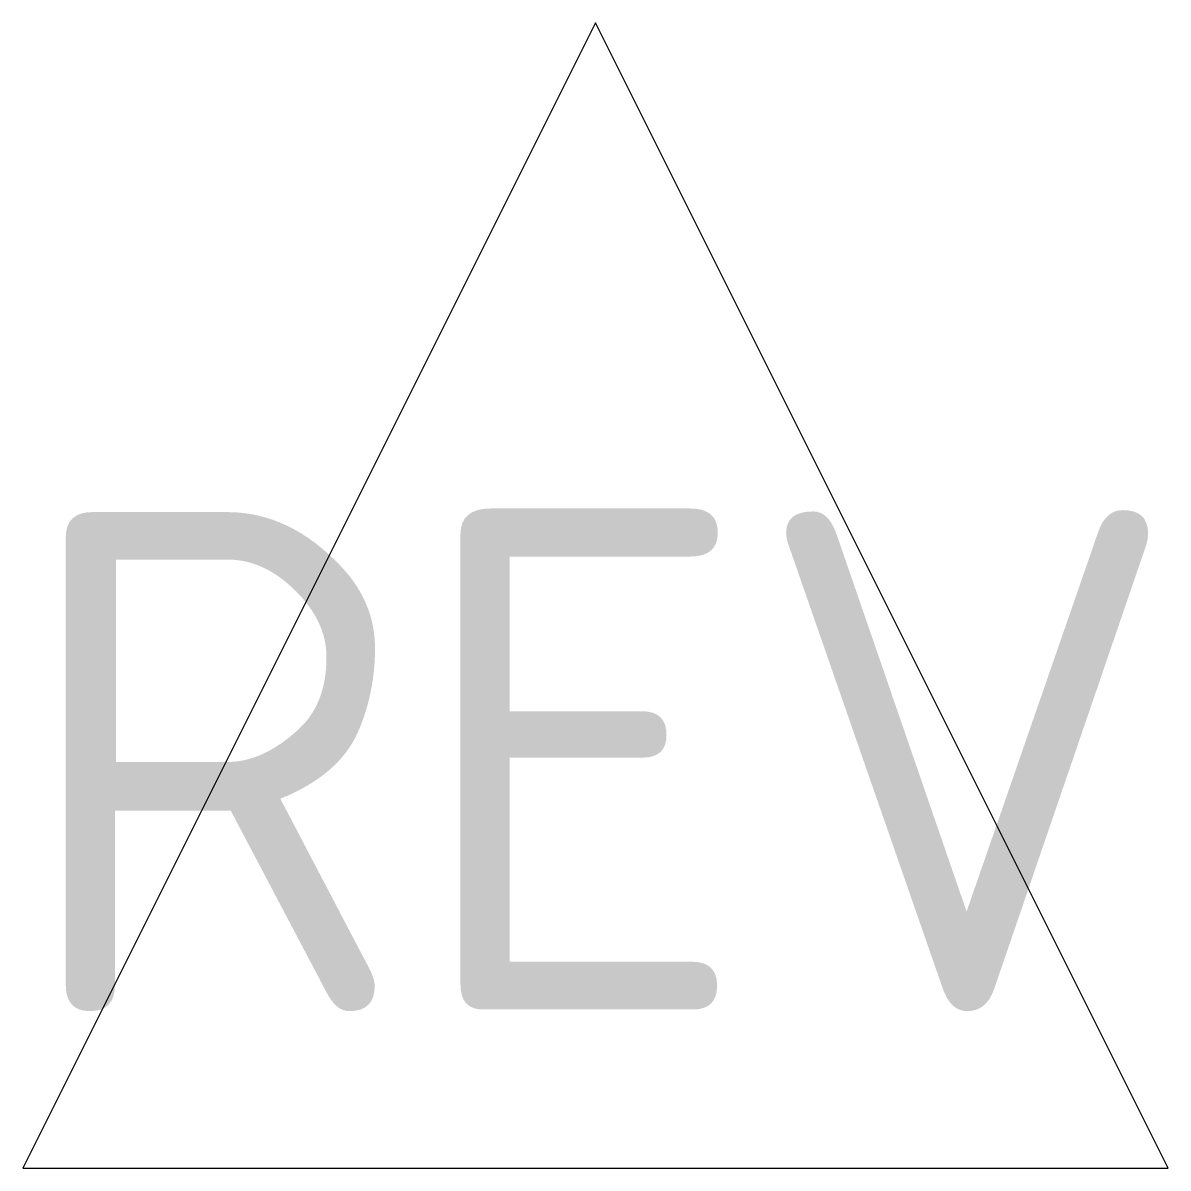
# Model space of a CAD drawing. Extents: x 71.73 to 79.73, y 159.32 to 167.32.
import ezdxf
from ezdxf.enums import TextEntityAlignment as Align

# ---------------------------------------------------------------- set-up
doc = ezdxf.new("R2010")
doc.units = 0
doc.header["$LTSCALE"] = 0.5
doc.header["$MEASUREMENT"] = 0
doc.layers.add('35S', color=2, linetype='CONTINUOUS')
doc.styles.add('ISO', font='ISO3098B')

msp = doc.modelspace()

# ---------------------------------------------------------------- linework, layer by layer
at = {"layer": '35S'}
msp.add_lwpolyline([(71.7264, 159.3245), (79.7264, 159.3245), (75.7264, 167.3245)], close=True, dxfattribs=at)

# ---------------------------------------------------------------- texts
at = {"layer": '35S', "style": 'ISO'}
msp.add_attdef('REV', text='1', height=3.5, dxfattribs=at).set_placement((75.7463, 162.1767), align=Align.MIDDLE)

doc.saveas('drawing.dxf')
